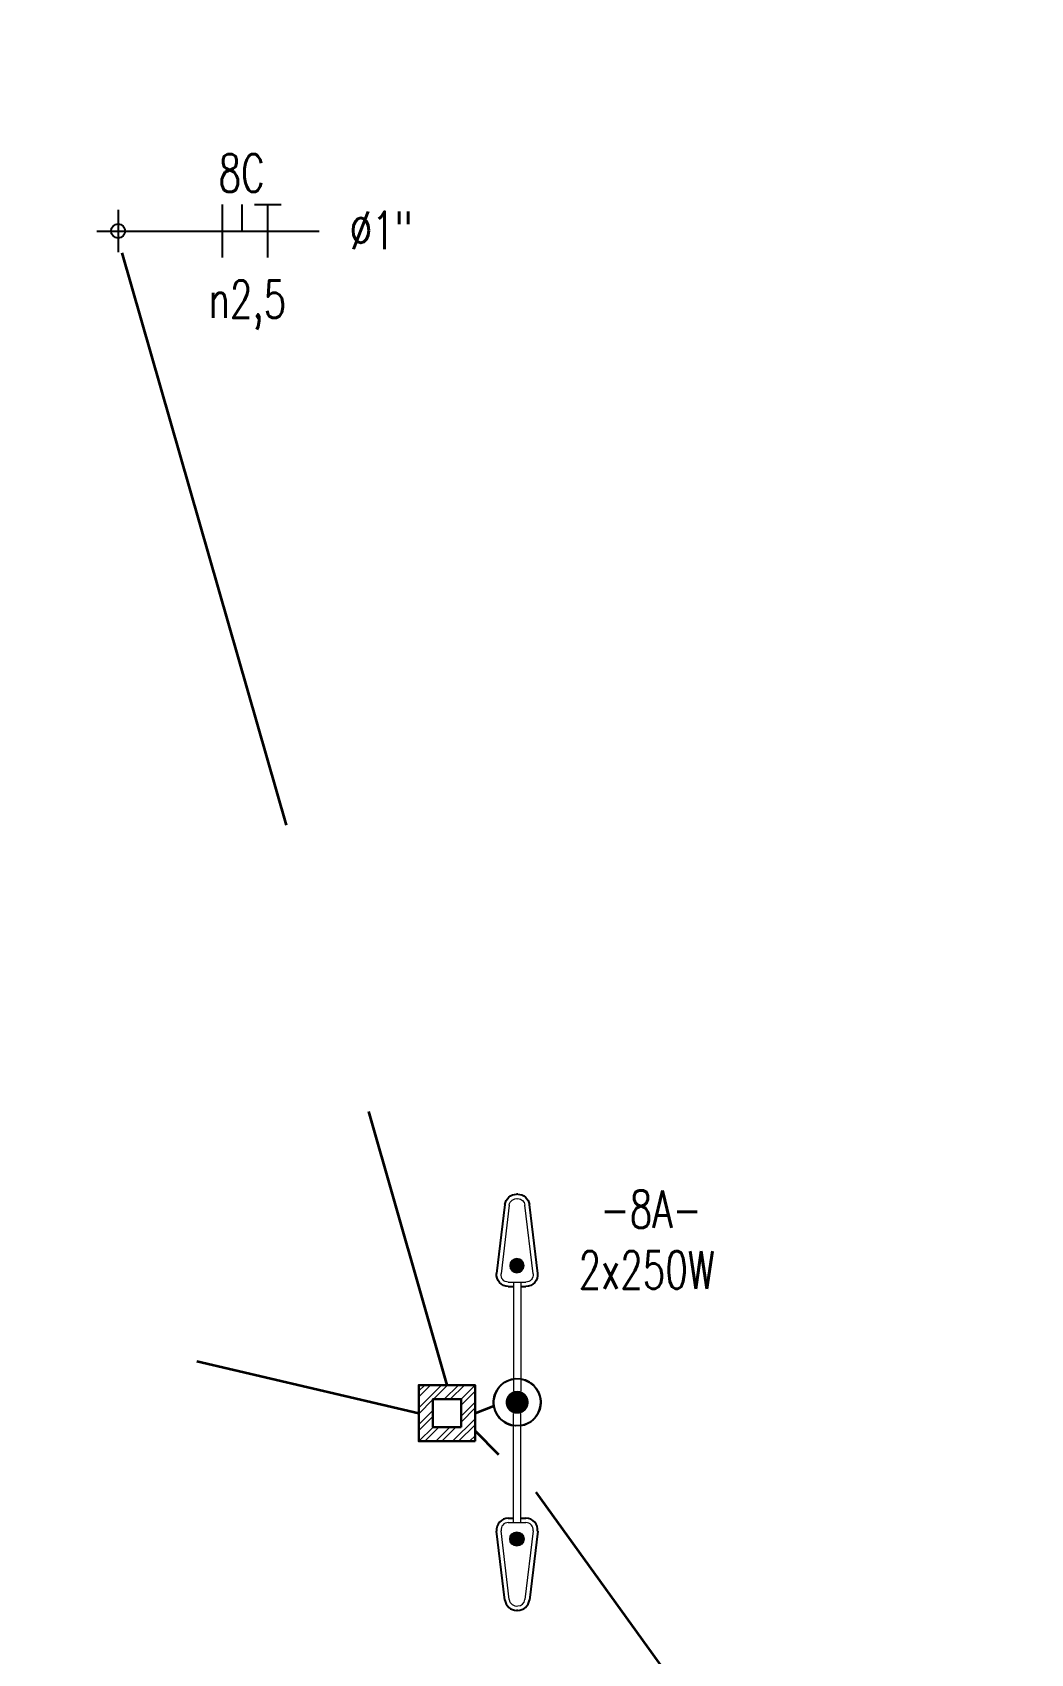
# Model space of a CAD drawing. Header units: millimetres. Extents: x 214 to 1190, y -192 to 1092.
# Drawn here: x 1026.48 to 1037.12, y 57.21 to 74.49 of the extents above; entities that cross this region are included whole.
import ezdxf
from ezdxf.enums import TextEntityAlignment as Align

# ---------------------------------------------------------------- set-up
doc = ezdxf.new("R2010")
doc.units = ezdxf.units.MM
doc.linetypes.add('HIDDEN', pattern=[9.525, 6.35, -3.175])
for name, color, linetype, lineweight in [('I-CAIXAS', 3, 'Continuous', 30), ('I-ELET_PISO', 5, 'HIDDEN', 35), ('I-FIAÇÃO', 2, 'Continuous', 25), ('I-LIN_CHAMADA', 9, 'Continuous', 9), ('I-LUMINÁRIA_EXT', 4, 'Continuous', 25), ('I-POSTES', 4, 'Continuous', 25), ('I-TEXTOS', 2, 'Continuous', 25)]:
    doc.layers.add(name, color=color, linetype=linetype, lineweight=lineweight)
doc.styles.add('ROMANS', font='ROMANS.SHX', dxfattribs={"height": 0.25})
doc.styles.get("Standard").update_dxf_attribs({"font": 'arial.ttf'})
doc.dimstyles.new('STANDARD$7', dxfattribs={"dimscale": 1.5, "dimtxt": 0.7, "dimasz": 0.15, "dimexe": 0.1, "dimexo": 0.05, "dimgap": 0.1, "dimtad": 1, "dimdec": 3, "dimzin": 4, "dimdsep": 46, "dimtxsty": 'ROMANS', "dimblk": 'DOT', "dimblk1": 'DOTSMALL', "dimblk2": 'DOTSMALL', "dimsah": 1, "dimcen": 0, "dimdle": 0.15, "dimse1": 1, "dimse2": 1, "dimclrd": 7, "dimclre": 8, "dimclrt": 256, "dimaunit": 1, "dimadec": 0, "dimazin": 0, "dimtfac": 0.006667, "dimtdec": 3, "dimtix": 1, "dimtmove": 2, "dimatfit": 3, "dimldrblk": 'DOTSMALL', "dimfxl": 1, "dimtolj": 1, "dimtzin": 4, "dimarcsym": 0})

# ---------------------------------------------------------------- blocks, each defined once
blk = doc.blocks.new('poste 1x400w')
at = {"layer": 'I-LUMINÁRIA_EXT', "linetype": 'Continuous', "lineweight": 0}
blk.add_hatch(color=9, dxfattribs=at).paths.add_polyline_path([(297.622, 60.492, 1), (297.621, 60.323, 1)])
at = {"layer": 'I-LUMINÁRIA_EXT', "color": 9, "linetype": 'Continuous', "lineweight": 0}
for p, q in [((297.581, 60.604), (297.581, 61.894)), ((297.666, 60.604), (297.666, 61.894))]:
    blk.add_line(p, q, dxfattribs=at)
at = {"layer": 'I-LUMINÁRIA_EXT'}
for p, q in [((297.478, 59.685), (297.381, 60.501)), ((297.519, 60.657), (297.581, 60.657)), ((297.666, 60.657), (297.728, 60.657)), ((297.867, 60.501), (297.769, 59.685)), ((297.624, 59.562), (297.617, 59.562)), ((297.631, 59.562), (297.624, 59.562))]:
    blk.add_line(p, q, dxfattribs=at)
at = {"layer": 'I-LUMINÁRIA_EXT', "color": 9, "lineweight": 0}
for p, q in [((297.531, 59.691), (297.434, 60.507)), ((297.519, 60.604), (297.728, 60.604)), ((297.814, 60.507), (297.716, 59.691))]:
    blk.add_line(p, q, dxfattribs=at)
at = {"layer": 'I-LUMINÁRIA_EXT', "color": 9, "linetype": 'Continuous', "lineweight": 0}
blk.add_circle((297.621, 60.408), 0.0845, dxfattribs=at)
at = {"layer": 'I-LUMINÁRIA_EXT'}
for centre, start, end in [((297.519, 60.517), 90, 186.8096), ((297.728, 60.517), 353.1904, 90), ((297.617, 59.701), 186.8096, 270), ((297.631, 59.701), 270, 353.1904)]:
    blk.add_arc(centre, 0.139, start, end, dxfattribs=at)
at = {"layer": 'I-LUMINÁRIA_EXT', "color": 9, "lineweight": 0}
for centre, radius, start, end in [((297.519, 60.517), 0.0861, 90, 186.8096), ((297.728, 60.517), 0.0861, 353.1904, 90), ((297.618, 59.702), 0.0879, 187.2548, 278.2493), ((297.631, 59.701), 0.0861, 270, 353.1904)]:
    blk.add_arc(centre, radius, start, end, dxfattribs=at)
at = {"layer": 'I-POSTES', "linetype": 'Continuous', "const_width": 0.136}
blk.add_lwpolyline([(297.624, 62.095, 1), (297.624, 61.959, 1)], format="xyb", close=True, dxfattribs=at)
at = {"layer": 'I-POSTES'}
for start, end in [(81.1915, 171.1915), (81.1915, 171.1915), (81.1915, 171.1915), (351.1915, 81.1915), (351.1915, 81.1915), (351.1915, 81.1915), (171.1915, 261.1915), (171.1915, 261.1915), (171.1915, 261.1915), (278.8085, 351.1915), (278.8085, 351.1915), (278.8085, 351.1915)]:
    blk.add_arc((297.624, 62.027), 0.279, start, end, dxfattribs=at)
blk = doc.blocks.new('POSTE 250W  1P')
at = {"layer": 'I-POSTES', "xscale": 0.9, "yscale": 0.9, "zscale": 0.9, "rotation": 180}
blk.add_blockref('poste 1x400w', (267.871, 55.829), dxfattribs=at)
at = {"layer": 'I-POSTES', "xscale": -0.9, "yscale": 0.9, "zscale": 0.9}
blk.add_blockref('poste 1x400w', (267.871, -55.82), dxfattribs=at)
blk = doc.blocks.new('30X30')
at = {"layer": 'I-CAIXAS', "lineweight": 0}
h = blk.add_hatch(dxfattribs=at)
h.set_pattern_fill('STEEL', color=9, scale=0.04, style=0)
h.set_pattern_definition([(45, (0, 0), (-0.089803, 0.089803), []), (45, (0, 0.0635), (-0.089803, 0.089803), [])])
h.paths.add_polyline_path([(0.3, 0.3), (-0.3, 0.3), (-0.3, -0.3), (0.3, -0.3)])
h.paths.add_polyline_path([(0.15, -0.15), (-0.15, -0.15), (-0.15, 0.15), (0.15, 0.15)], flags=16)
at = {"layer": 'I-CAIXAS'}
for points in [[(-0.3, 0.3), (0.3, 0.3), (0.3, -0.3), (-0.3, -0.3)], [(-0.15, 0.15), (0.15, 0.15), (0.15, -0.15), (-0.15, -0.15)]]:
    blk.add_lwpolyline(points, close=True, dxfattribs=at)
blk = doc.blocks.new('fnt')
at = {"layer": 'I-FIAÇÃO', "color": 2}
for p, q in [((0, -0.281), (0, 0.281)), ((0.208, 0), (0.208, 0.281)), ((0.342, 0.281), (0.623, 0.281)), ((0.482, -0.281), (0.482, 0.281))]:
    blk.add_line(p, q, dxfattribs=at)
blk = doc.blocks.new('DOT')
for p, q in [((0, -1.5), (0, 1.5)), ((1.5, 0), (-1.5, 0))]:
    blk.add_line(p, q)
blk.add_circle((0, 0), 0.5)

msp = doc.modelspace()

# ---------------------------------------------------------------- linework, layer by layer
at = {"layer": 'I-ELET_PISO'}
for p, q in [((1022.176, 90.454), (1030.901, 60.073)), ((1009.689, 64.685), (1030.601, 59.773)), ((1031.201, 59.773), (1031.402, 59.852)), ((1031.456, 59.328), (1031.201, 59.584)), ((1041.002, 46.233), (1031.854, 58.929))]:
    msp.add_line(p, q, dxfattribs=at)

# ---------------------------------------------------------------- block references
at = {"layer": 'I-CAIXAS', "rotation": 180}
msp.add_blockref('30X30', (1030.901, 59.773), dxfattribs=at)
at = {"layer": 'I-FIAÇÃO'}
msp.add_blockref('fnt', (1028.509, 72.375), dxfattribs=at)
at = {"layer": 'I-LUMINÁRIA_EXT', "xscale": -1}
msp.add_blockref('POSTE 250W  1P', (1031.659, 59.884), dxfattribs=at)

# ---------------------------------------------------------------- texts
at = {"layer": 'I-TEXTOS', "color": 2, "style": 'ROMANS', "width": 0.7}
msp.add_text('8C', height=0.4, dxfattribs=at).set_placement((1028.466, 72.793))
at = {"layer": 'I-TEXTOS', "style": 'ROMANS', "width": 0.7}
for s, p in [('%%C1"', (1029.864, 72.182, -1199.784)), ('-8A-', (1032.538, 61.747, -1199.784)), ('2x250W', (1032.305, 61.1, -399.928))]:
    msp.add_text(s, height=0.4, dxfattribs=at).set_placement(p)
msp.add_text('n2,5', height=0.4, dxfattribs=at).set_placement((1028.773, 71.587), align=Align.MIDDLE)

# ---------------------------------------------------------------- leaders
at = {"layer": 'I-LIN_CHAMADA', "lineweight": 0}
msp.add_leader([(1027.395, 72.375), (1027.728, 72.375), (1029.54, 72.375)], dimstyle='STANDARD$7', override={"dimscale": 1, "dimtxt": 0.18, "dimasz": 0.15, "dimexe": 0.18, "dimexo": 0.0625, "dimgap": 0.09, "dimtad": 0, "dimtih": 1, "dimtoh": 1, "dimdec": 4, "dimzin": 0, "dimtxsty": 'Standard', "dimcen": 0.09, "dimdle": 0, "dimse1": 0, "dimse2": 0, "dimclrd": 256, "dimclre": 0, "dimclrt": 0, "dimaunit": 0, "dimtfac": 1, "dimtdec": 4, "dimtix": 0, "dimtofl": 0, "dimtmove": 0, "dimldrblk": 'Dot', "dimtzin": 0}, dxfattribs=at)

doc.saveas('drawing.dxf')
